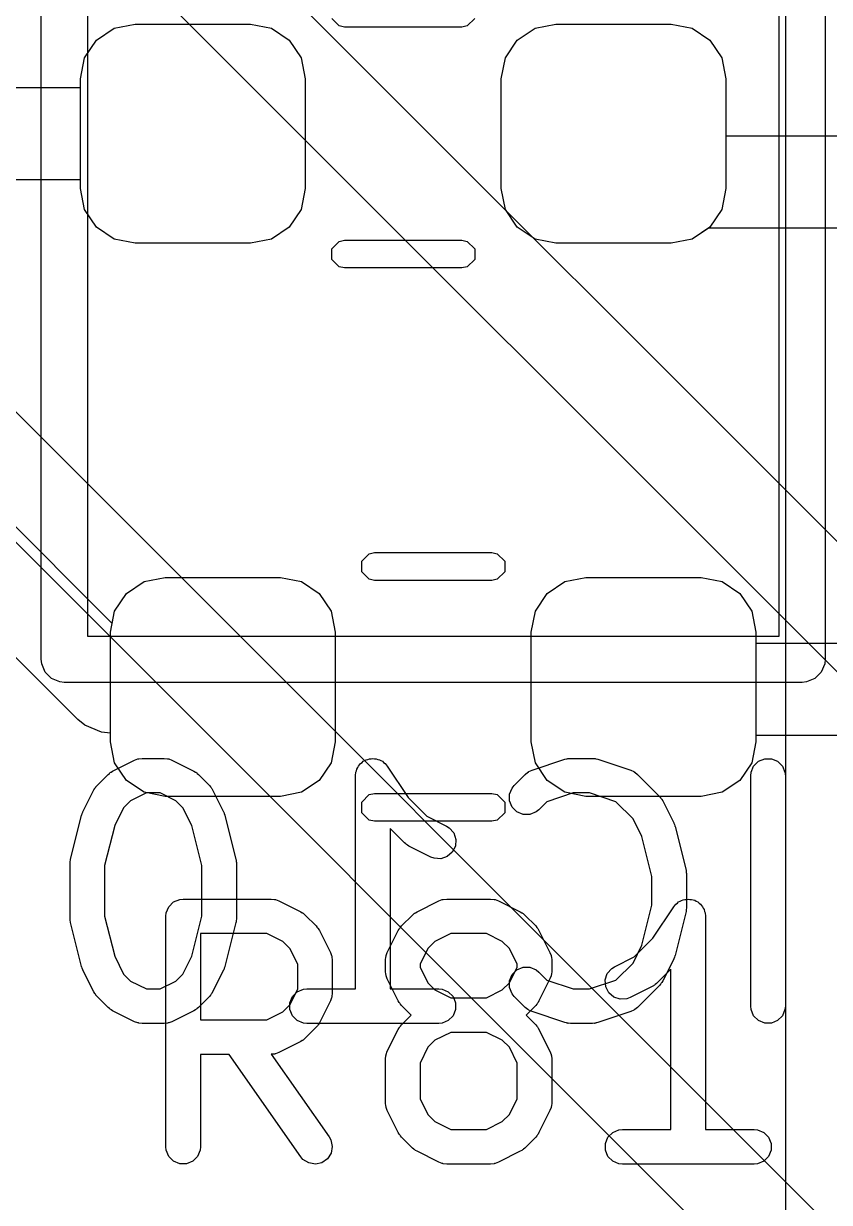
# Model space of a CAD drawing. Header units: inches. Extents: x 1.3 to 5.24, y -7.03 to -1.12.
# Drawn here: x 4.5273 to 4.6649, y -2.6813 to -2.48 of the extents above; entities that cross this region are included whole.
import ezdxf

# ---------------------------------------------------------------- set-up
doc = ezdxf.new("R2010")
doc.units = ezdxf.units.IN
doc.header["$MEASUREMENT"] = 0
for name, color, linetype, true_color in [('B.Silkscreen', 31, 'CONTINUOUS', 0xe8b2a7), ('F.Cu', 13, 'CONTINUOUS', 0xc83434), ('F.Mask', 201, 'CONTINUOUS', 0xd864ff), ('F.Paste', 253, 'CONTINUOUS', 0xb4a09a), ('F.Silkscreen', 41, 'CONTINUOUS', 0xf2eda1), ('In1.Cu', 91, 'CONTINUOUS', 0x7fc87f), ('In2.Cu', 33, 'CONTINUOUS', 0xce7d2c)]:
    doc.layers.add(name, color=color, linetype=linetype, true_color=true_color)

msp = doc.modelspace()

# ---------------------------------------------------------------- linework, layer by layer
at = {"layer": 'B.Silkscreen', "linetype": 'CONTINUOUS'}
for p, q in [((4.53031, -2.58858), (4.53031, -2.39567)), ((4.66417, -2.39567), (4.66417, -2.58858)), ((4.53819, -2.39961), (4.53819, -2.58465)), ((4.6563, -2.58465), (4.6563, -2.39961)), ((4.53819, -2.58465), (4.6563, -2.58465)), ((4.53039, -2.58935), (4.53031, -2.58858)), ((4.66417, -2.58858), (4.6641, -2.58935)), ((4.53098, -2.59077), (4.53039, -2.58935)), ((4.53206, -2.59186), (4.53098, -2.59077)), ((4.66351, -2.59077), (4.66242, -2.59186)), ((4.6641, -2.58935), (4.66351, -2.59077)), ((4.53348, -2.59244), (4.53206, -2.59186)), ((4.53425, -2.59252), (4.53348, -2.59244)), ((4.66024, -2.59252), (4.53425, -2.59252)), ((4.661, -2.59244), (4.66024, -2.59252)), ((4.66242, -2.59186), (4.661, -2.59244)), ((4.54249, -2.60769), (4.54624, -2.60582)), ((4.54624, -2.60582), (4.54678, -2.60561)), ((4.54678, -2.60561), (4.54689, -2.6056)), ((4.54689, -2.6056), (4.54699, -2.60556)), ((4.54699, -2.60556), (4.54756, -2.6055)), ((4.54756, -2.6055), (4.55131, -2.6055)), ((4.55131, -2.6055), (4.55189, -2.60556)), ((4.55189, -2.60556), (4.55199, -2.6056)), ((4.55199, -2.6056), (4.55209, -2.60561)), ((4.55209, -2.60561), (4.55263, -2.60582)), ((4.55263, -2.60582), (4.55638, -2.60769)), ((4.58437, -2.60708), (4.58448, -2.60682)), ((4.58448, -2.60682), (4.58468, -2.60661)), ((4.58468, -2.60661), (4.58485, -2.60637)), ((4.58485, -2.60637), (4.58509, -2.60621)), ((4.58509, -2.60621), (4.58529, -2.606)), ((4.58529, -2.606), (4.58556, -2.60589)), ((4.58556, -2.60589), (4.58581, -2.60573)), ((4.58581, -2.60573), (4.58609, -2.60567)), ((4.58609, -2.60567), (4.58636, -2.60556)), ((4.58636, -2.60556), (4.58665, -2.60556)), ((4.58665, -2.60556), (4.58694, -2.6055)), ((4.58694, -2.6055), (4.58722, -2.60556)), ((4.58722, -2.60556), (4.58751, -2.60556)), ((4.58751, -2.60556), (4.58778, -2.60567)), ((4.58778, -2.60567), (4.58807, -2.60573)), ((4.58807, -2.60573), (4.58831, -2.60589)), ((4.58831, -2.60589), (4.58857, -2.606)), ((4.58857, -2.606), (4.58878, -2.60621)), ((4.58878, -2.60621), (4.58902, -2.60637)), ((4.58902, -2.60637), (4.58939, -2.60681)), ((4.58939, -2.60681), (4.58939, -2.60682)), ((4.58939, -2.60682), (4.58939, -2.60682)), ((4.58939, -2.60682), (4.58939, -2.60682)), ((4.58939, -2.60682), (4.59298, -2.6122)), ((4.61412, -2.60753), (4.61974, -2.60566)), ((4.61974, -2.60566), (4.62003, -2.60559)), ((4.62003, -2.60559), (4.6201, -2.60556)), ((4.6201, -2.60556), (4.62021, -2.60555)), ((4.62021, -2.60555), (4.62031, -2.60553)), ((4.62031, -2.60553), (4.62039, -2.60553)), ((4.62039, -2.60553), (4.62068, -2.6055)), ((4.62068, -2.6055), (4.62443, -2.6055)), ((4.62443, -2.6055), (4.62472, -2.60553)), ((4.62472, -2.60553), (4.6248, -2.60553)), ((4.6248, -2.60553), (4.6249, -2.60555)), ((4.6249, -2.60555), (4.625, -2.60556)), ((4.625, -2.60556), (4.62508, -2.60559)), ((4.62508, -2.60559), (4.62536, -2.60566)), ((4.62536, -2.60566), (4.63099, -2.60753)), ((4.65153, -2.60788), (4.65197, -2.60682)), ((4.65197, -2.60682), (4.65278, -2.606)), ((4.65278, -2.606), (4.65385, -2.60556)), ((4.65385, -2.60556), (4.655, -2.60556)), ((4.655, -2.60556), (4.65606, -2.606)), ((4.65606, -2.606), (4.65688, -2.60682)), ((4.65688, -2.60682), (4.65732, -2.60788)), ((4.53985, -2.61012), (4.54173, -2.60824)), ((4.54173, -2.60824), (4.54195, -2.60806)), ((4.54195, -2.60806), (4.542, -2.608)), ((4.542, -2.608), (4.54209, -2.60794)), ((4.54209, -2.60794), (4.54217, -2.60788)), ((4.54217, -2.60788), (4.54224, -2.60785)), ((4.54224, -2.60785), (4.54249, -2.60769)), ((4.55638, -2.60769), (4.55663, -2.60785)), ((4.55663, -2.60785), (4.5567, -2.60788)), ((4.5567, -2.60788), (4.55678, -2.60794)), ((4.55678, -2.60794), (4.55687, -2.608)), ((4.55687, -2.608), (4.55692, -2.60806)), ((4.55692, -2.60806), (4.55715, -2.60824)), ((4.55715, -2.60824), (4.55902, -2.61012)), ((4.58398, -2.60845), (4.58404, -2.60788)), ((4.58398, -2.60846), (4.58398, -2.60845)), ((4.58398, -2.60845), (4.58398, -2.60845)), ((4.58398, -2.64487), (4.58398, -2.60846)), ((4.58398, -2.60846), (4.58398, -2.60846)), ((4.58404, -2.60788), (4.58415, -2.60761)), ((4.58415, -2.60761), (4.58421, -2.60732)), ((4.58421, -2.60732), (4.58437, -2.60708)), ((4.61109, -2.61012), (4.61297, -2.60824)), ((4.61297, -2.60824), (4.61341, -2.60788)), ((4.61341, -2.60788), (4.61351, -2.60784)), ((4.61351, -2.60784), (4.61359, -2.60777)), ((4.61359, -2.60777), (4.61412, -2.60753)), ((4.63099, -2.60753), (4.63151, -2.60777)), ((4.63151, -2.60777), (4.63159, -2.60784)), ((4.63159, -2.60784), (4.63169, -2.60788)), ((4.63169, -2.60788), (4.63214, -2.60824)), ((4.63214, -2.60824), (4.63589, -2.61199)), ((4.65147, -2.60846), (4.65153, -2.60788)), ((4.65147, -2.64783), (4.65147, -2.60846)), ((4.65732, -2.60788), (4.65738, -2.60846)), ((4.65738, -2.60846), (4.65738, -2.64783)), ((4.53742, -2.61464), (4.5393, -2.61089)), ((4.5393, -2.61089), (4.53945, -2.61064)), ((4.53945, -2.61064), (4.53948, -2.61057)), ((4.53948, -2.61057), (4.53955, -2.61049)), ((4.53955, -2.61049), (4.53961, -2.6104)), ((4.53961, -2.6104), (4.53966, -2.61035)), ((4.53966, -2.61035), (4.53985, -2.61012)), ((4.55902, -2.61012), (4.55921, -2.61035)), ((4.55921, -2.61035), (4.55927, -2.6104)), ((4.55927, -2.6104), (4.55933, -2.61049)), ((4.55933, -2.61049), (4.55939, -2.61057)), ((4.55939, -2.61057), (4.55942, -2.61064)), ((4.55942, -2.61064), (4.55958, -2.61089)), ((4.55958, -2.61089), (4.56145, -2.61464)), ((4.61028, -2.61163), (4.61072, -2.61057)), ((4.61072, -2.61057), (4.61109, -2.61012)), ((4.54556, -2.61276), (4.54437, -2.61396)), ((4.54826, -2.61141), (4.54556, -2.61276)), ((4.55062, -2.61141), (4.54826, -2.61141)), ((4.55331, -2.61276), (4.55062, -2.61141)), ((4.55451, -2.61396), (4.55331, -2.61276)), ((4.59298, -2.6122), (4.59618, -2.6154)), ((4.61028, -2.61278), (4.61028, -2.61163)), ((4.61072, -2.61385), (4.61028, -2.61278)), ((4.61665, -2.61291), (4.61527, -2.61429)), ((4.62116, -2.61141), (4.61665, -2.61291)), ((4.62395, -2.61141), (4.62116, -2.61141)), ((4.62846, -2.61291), (4.62395, -2.61141)), ((4.63138, -2.61583), (4.62846, -2.61291)), ((4.63589, -2.61199), (4.63608, -2.61222)), ((4.63608, -2.61222), (4.63613, -2.61227)), ((4.63613, -2.61227), (4.63619, -2.61236)), ((4.63619, -2.61236), (4.63626, -2.61244)), ((4.63626, -2.61244), (4.63629, -2.61251)), ((4.63629, -2.61251), (4.63644, -2.61276)), ((4.63644, -2.61276), (4.63832, -2.61651)), ((4.53722, -2.61518), (4.53731, -2.61494)), ((4.53731, -2.61494), (4.53739, -2.6147)), ((4.53739, -2.6147), (4.53741, -2.61468)), ((4.53741, -2.61468), (4.53742, -2.61464)), ((4.54437, -2.61396), (4.54285, -2.61699)), ((4.55603, -2.61699), (4.55451, -2.61396)), ((4.56145, -2.61464), (4.56147, -2.61468)), ((4.56147, -2.61468), (4.56148, -2.6147)), ((4.56148, -2.6147), (4.56157, -2.61494)), ((4.56157, -2.61494), (4.56166, -2.61518)), ((4.61154, -2.61466), (4.61072, -2.61385)), ((4.6126, -2.6151), (4.61154, -2.61466)), ((4.61376, -2.6151), (4.6126, -2.6151)), ((4.61482, -2.61466), (4.61376, -2.6151)), ((4.61527, -2.61429), (4.61482, -2.61466)), ((4.53532, -2.62274), (4.5372, -2.61524)), ((4.5372, -2.61524), (4.53721, -2.6152)), ((4.53721, -2.6152), (4.53722, -2.61518)), ((4.54285, -2.61699), (4.54114, -2.62382)), ((4.55773, -2.62382), (4.55603, -2.61699)), ((4.56166, -2.61518), (4.56166, -2.6152)), ((4.56166, -2.6152), (4.56168, -2.61524)), ((4.56168, -2.61524), (4.56355, -2.62274)), ((4.59618, -2.6154), (4.5995, -2.61706)), ((4.5995, -2.61706), (4.59999, -2.61737)), ((4.63289, -2.61886), (4.63138, -2.61583)), ((4.63832, -2.61651), (4.63833, -2.61655)), ((4.63833, -2.61655), (4.63835, -2.61657)), ((4.63835, -2.61657), (4.63843, -2.61681)), ((4.63843, -2.61681), (4.63852, -2.61705)), ((4.63852, -2.61705), (4.63853, -2.61707)), ((4.63853, -2.61707), (4.63854, -2.61712)), ((4.63854, -2.61712), (4.64042, -2.62461)), ((4.59234, -2.61992), (4.58989, -2.61746)), ((4.58989, -2.61746), (4.58989, -2.64487)), ((4.59999, -2.61737), (4.60075, -2.61824)), ((4.60075, -2.61824), (4.60111, -2.61934)), ((4.6346, -2.62569), (4.63289, -2.61886)), ((4.59257, -2.62011), (4.59234, -2.61992)), ((4.59262, -2.62016), (4.59257, -2.62011)), ((4.59271, -2.62022), (4.59262, -2.62016)), ((4.59279, -2.62029), (4.59271, -2.62022)), ((4.59286, -2.62032), (4.59279, -2.62029)), ((4.59311, -2.62047), (4.59286, -2.62032)), ((4.59686, -2.62235), (4.59311, -2.62047)), ((4.60103, -2.62049), (4.60051, -2.62152)), ((4.60111, -2.61934), (4.60103, -2.62049)), ((4.53524, -2.62331), (4.53527, -2.6231)), ((4.53527, -2.6231), (4.53529, -2.62288)), ((4.53529, -2.62288), (4.53531, -2.62284)), ((4.53531, -2.62284), (4.53532, -2.62274)), ((4.56355, -2.62274), (4.56357, -2.62284)), ((4.56357, -2.62284), (4.56358, -2.62288)), ((4.56358, -2.62288), (4.5636, -2.6231)), ((4.5636, -2.6231), (4.56364, -2.62331)), ((4.5974, -2.62255), (4.59686, -2.62235)), ((4.59855, -2.62264), (4.5974, -2.62255)), ((4.59964, -2.62227), (4.59855, -2.62264)), ((4.60051, -2.62152), (4.59964, -2.62227)), ((4.53525, -2.62336), (4.53524, -2.62331)), ((4.53524, -2.62346), (4.53525, -2.62336)), ((4.53524, -2.63283), (4.53524, -2.62346)), ((4.54114, -2.62382), (4.54114, -2.63247)), ((4.55773, -2.63247), (4.55773, -2.62382)), ((4.56364, -2.62331), (4.56363, -2.62336)), ((4.56363, -2.62336), (4.56364, -2.62346)), ((4.56364, -2.62346), (4.56364, -2.63283)), ((4.64042, -2.62461), (4.64043, -2.62471)), ((4.64043, -2.62471), (4.64045, -2.62475)), ((4.64045, -2.62475), (4.64047, -2.62497)), ((4.64047, -2.62497), (4.6405, -2.62519)), ((4.6346, -2.63059), (4.6346, -2.62569)), ((4.6405, -2.62519), (4.64049, -2.62523)), ((4.64049, -2.62523), (4.6405, -2.62533)), ((4.6405, -2.62533), (4.6405, -2.63095)), ((4.63289, -2.63742), (4.6346, -2.63059)), ((4.6405, -2.6311), (4.64047, -2.63131)), ((4.6405, -2.63095), (4.64049, -2.63106)), ((4.64049, -2.63106), (4.6405, -2.6311)), ((4.53525, -2.63293), (4.53524, -2.63283)), ((4.53524, -2.63297), (4.53525, -2.63293)), ((4.53527, -2.63319), (4.53524, -2.63297)), ((4.53529, -2.63341), (4.53527, -2.63319)), ((4.54114, -2.63247), (4.54285, -2.6393)), ((4.55603, -2.6393), (4.55773, -2.63247)), ((4.5636, -2.63319), (4.56358, -2.63341)), ((4.56364, -2.63297), (4.5636, -2.63319)), ((4.56364, -2.63283), (4.56363, -2.63293)), ((4.56363, -2.63293), (4.56364, -2.63297)), ((4.64042, -2.63167), (4.63854, -2.63917)), ((4.64043, -2.63157), (4.64042, -2.63167)), ((4.64045, -2.63153), (4.64043, -2.63157)), ((4.64047, -2.63131), (4.64045, -2.63153)), ((4.53531, -2.63345), (4.53529, -2.63341)), ((4.53532, -2.63355), (4.53531, -2.63345)), ((4.5372, -2.64104), (4.53532, -2.63355)), ((4.56355, -2.63355), (4.56168, -2.64104)), ((4.56357, -2.63345), (4.56355, -2.63355)), ((4.56358, -2.63341), (4.56357, -2.63345)), ((4.63138, -2.64045), (4.63289, -2.63742)), ((4.63852, -2.63923), (4.63843, -2.63947)), ((4.63853, -2.63921), (4.63852, -2.63923)), ((4.63854, -2.63917), (4.63853, -2.63921)), ((4.53721, -2.64109), (4.5372, -2.64104)), ((4.53722, -2.64111), (4.53721, -2.64109)), ((4.53731, -2.64135), (4.53722, -2.64111)), ((4.54285, -2.6393), (4.54437, -2.64233)), ((4.55451, -2.64233), (4.55603, -2.6393)), ((4.56166, -2.64111), (4.56157, -2.64135)), ((4.56168, -2.64104), (4.56166, -2.64109)), ((4.56166, -2.64109), (4.56166, -2.64111)), ((4.61154, -2.64162), (4.6126, -2.64118)), ((4.6126, -2.64118), (4.61376, -2.64118)), ((4.61376, -2.64118), (4.61482, -2.64162)), ((4.62846, -2.64337), (4.63138, -2.64045)), ((4.63832, -2.63977), (4.63644, -2.64352)), ((4.63833, -2.63973), (4.63832, -2.63977)), ((4.63835, -2.63971), (4.63833, -2.63973)), ((4.63843, -2.63947), (4.63835, -2.63971)), ((4.53739, -2.64159), (4.53731, -2.64135)), ((4.53741, -2.64161), (4.53739, -2.64159)), ((4.53742, -2.64165), (4.53741, -2.64161)), ((4.5393, -2.6454), (4.53742, -2.64165)), ((4.54437, -2.64233), (4.54556, -2.64353)), ((4.55331, -2.64353), (4.55451, -2.64233)), ((4.56145, -2.64165), (4.55958, -2.6454)), ((4.56147, -2.64161), (4.56145, -2.64165)), ((4.56148, -2.64159), (4.56147, -2.64161)), ((4.56157, -2.64135), (4.56148, -2.64159)), ((4.61028, -2.6435), (4.61072, -2.64244)), ((4.61072, -2.64244), (4.61154, -2.64162)), ((4.61482, -2.64162), (4.61527, -2.64199)), ((4.61527, -2.64199), (4.61665, -2.64337)), ((4.54556, -2.64353), (4.54826, -2.64487)), ((4.54826, -2.64487), (4.55062, -2.64487)), ((4.55062, -2.64487), (4.55331, -2.64353)), ((4.57404, -2.64537), (4.57511, -2.64493)), ((4.57511, -2.64493), (4.57568, -2.64487)), ((4.57568, -2.64487), (4.58398, -2.64487)), ((4.58989, -2.64487), (4.59818, -2.64487)), ((4.59818, -2.64487), (4.59876, -2.64493)), ((4.59876, -2.64493), (4.59982, -2.64537)), ((4.61028, -2.64465), (4.61028, -2.6435)), ((4.61072, -2.64572), (4.61028, -2.64465)), ((4.61665, -2.64337), (4.62116, -2.64487)), ((4.62116, -2.64487), (4.62395, -2.64487)), ((4.62395, -2.64487), (4.62846, -2.64337)), ((4.63589, -2.64429), (4.63214, -2.64804)), ((4.63608, -2.64406), (4.63589, -2.64429)), ((4.63613, -2.64401), (4.63608, -2.64406)), ((4.63619, -2.64392), (4.63613, -2.64401)), ((4.63626, -2.64384), (4.63619, -2.64392)), ((4.63629, -2.64377), (4.63626, -2.64384)), ((4.63644, -2.64352), (4.63629, -2.64377)), ((4.53945, -2.64565), (4.5393, -2.6454)), ((4.53948, -2.64572), (4.53945, -2.64565)), ((4.53955, -2.6458), (4.53948, -2.64572)), ((4.53961, -2.64589), (4.53955, -2.6458)), ((4.53966, -2.64594), (4.53961, -2.64589)), ((4.53985, -2.64617), (4.53966, -2.64594)), ((4.54173, -2.64804), (4.53985, -2.64617)), ((4.55902, -2.64617), (4.55715, -2.64804)), ((4.55921, -2.64594), (4.55902, -2.64617)), ((4.55927, -2.64589), (4.55921, -2.64594)), ((4.55933, -2.6458), (4.55927, -2.64589)), ((4.55939, -2.64572), (4.55933, -2.6458)), ((4.55942, -2.64565), (4.55939, -2.64572)), ((4.55958, -2.6454), (4.55942, -2.64565)), ((4.57279, -2.64725), (4.57323, -2.64619)), ((4.57279, -2.6484), (4.57279, -2.64725)), ((4.57323, -2.64619), (4.57404, -2.64537)), ((4.59982, -2.64537), (4.60064, -2.64619)), ((4.60064, -2.64619), (4.60108, -2.64725)), ((4.60108, -2.64725), (4.60108, -2.6484)), ((4.61109, -2.64617), (4.61072, -2.64572)), ((4.61297, -2.64804), (4.61109, -2.64617)), ((4.54195, -2.64823), (4.54173, -2.64804)), ((4.542, -2.64829), (4.54195, -2.64823)), ((4.54209, -2.64834), (4.542, -2.64829)), ((4.54217, -2.64841), (4.54209, -2.64834)), ((4.54224, -2.64844), (4.54217, -2.64841)), ((4.54249, -2.64859), (4.54224, -2.64844)), ((4.54624, -2.65047), (4.54249, -2.64859)), ((4.55638, -2.64859), (4.55263, -2.65047)), ((4.55663, -2.64844), (4.55638, -2.64859)), ((4.5567, -2.64841), (4.55663, -2.64844)), ((4.55678, -2.64834), (4.5567, -2.64841)), ((4.55687, -2.64829), (4.55678, -2.64834)), ((4.55692, -2.64823), (4.55687, -2.64829)), ((4.55715, -2.64804), (4.55692, -2.64823)), ((4.57323, -2.64947), (4.57279, -2.6484)), ((4.60108, -2.6484), (4.60064, -2.64947)), ((4.61341, -2.64841), (4.61297, -2.64804)), ((4.61351, -2.64845), (4.61341, -2.64841)), ((4.61359, -2.64852), (4.61351, -2.64845)), ((4.61412, -2.64875), (4.61359, -2.64852)), ((4.61974, -2.65063), (4.61412, -2.64875)), ((4.63099, -2.64875), (4.62536, -2.65063)), ((4.63151, -2.64852), (4.63099, -2.64875)), ((4.63159, -2.64845), (4.63151, -2.64852)), ((4.63169, -2.64841), (4.63159, -2.64845)), ((4.63214, -2.64804), (4.63169, -2.64841)), ((4.65153, -2.6484), (4.65147, -2.64783)), ((4.65197, -2.64947), (4.65153, -2.6484)), ((4.65732, -2.6484), (4.65688, -2.64947)), ((4.65738, -2.64783), (4.65732, -2.6484)), ((4.54678, -2.65068), (4.54624, -2.65047)), ((4.54689, -2.65068), (4.54678, -2.65068)), ((4.54699, -2.65072), (4.54689, -2.65068)), ((4.54756, -2.65078), (4.54699, -2.65072)), ((4.55131, -2.65078), (4.54756, -2.65078)), ((4.55189, -2.65072), (4.55131, -2.65078)), ((4.55199, -2.65068), (4.55189, -2.65072)), ((4.55209, -2.65068), (4.55199, -2.65068)), ((4.55263, -2.65047), (4.55209, -2.65068)), ((4.57404, -2.65028), (4.57323, -2.64947)), ((4.57511, -2.65072), (4.57404, -2.65028)), ((4.57568, -2.65078), (4.57511, -2.65072)), ((4.59818, -2.65078), (4.57568, -2.65078)), ((4.59876, -2.65072), (4.59818, -2.65078)), ((4.59982, -2.65028), (4.59876, -2.65072)), ((4.60064, -2.64947), (4.59982, -2.65028)), ((4.62003, -2.65069), (4.61974, -2.65063)), ((4.6201, -2.65072), (4.62003, -2.65069)), ((4.62021, -2.65073), (4.6201, -2.65072)), ((4.62031, -2.65076), (4.62021, -2.65073)), ((4.62039, -2.65075), (4.62031, -2.65076)), ((4.62068, -2.65078), (4.62039, -2.65075)), ((4.62443, -2.65078), (4.62068, -2.65078)), ((4.62472, -2.65075), (4.62443, -2.65078)), ((4.6248, -2.65076), (4.62472, -2.65075)), ((4.6249, -2.65073), (4.6248, -2.65076)), ((4.625, -2.65072), (4.6249, -2.65073)), ((4.62508, -2.65069), (4.625, -2.65072)), ((4.62536, -2.65063), (4.62508, -2.65069)), ((4.65278, -2.65028), (4.65197, -2.64947)), ((4.65385, -2.65072), (4.65278, -2.65028)), ((4.655, -2.65072), (4.65385, -2.65072)), ((4.65606, -2.65028), (4.655, -2.65072)), ((4.65688, -2.64947), (4.65606, -2.65028))]:
    msp.add_line(p, q, dxfattribs=at)
at = {"layer": 'F.Cu', "linetype": 'CONTINUOUS'}
for p, q in [((4.54278, -2.48083), (4.54636, -2.48012)), ((4.54636, -2.48012), (4.56604, -2.48012)), ((4.56604, -2.48012), (4.56962, -2.48083)), ((4.61463, -2.48083), (4.61821, -2.48012)), ((4.61821, -2.48012), (4.63789, -2.48012)), ((4.63789, -2.48012), (4.64147, -2.48083)), ((4.53975, -2.48286), (4.54278, -2.48083)), ((4.56962, -2.48083), (4.57266, -2.48286)), ((4.6116, -2.48286), (4.61463, -2.48083)), ((4.64147, -2.48083), (4.64451, -2.48286)), ((4.53772, -2.48589), (4.53975, -2.48286)), ((4.57266, -2.48286), (4.57468, -2.48589)), ((4.60957, -2.48589), (4.6116, -2.48286)), ((4.64451, -2.48286), (4.64653, -2.48589)), ((4.53701, -2.48947), (4.53772, -2.48589)), ((4.57468, -2.48589), (4.57539, -2.48947)), ((4.60886, -2.48947), (4.60957, -2.48589)), ((4.64653, -2.48589), (4.64724, -2.48947)), ((4.53701, -2.49094), (4.53701, -2.48947)), ((4.57539, -2.48947), (4.57539, -2.50817)), ((4.60886, -2.50817), (4.60886, -2.48947)), ((4.64724, -2.48947), (4.64724, -2.49921)), ((4.49027, -2.49094), (4.53701, -2.49094)), ((4.64724, -2.49921), (4.67933, -2.49921)), ((4.46053, -2.50057), (4.54242, -2.58247)), ((4.53701, -2.50669), (4.48701, -2.50669)), ((4.53701, -2.50817), (4.53701, -2.50669)), ((4.53772, -2.51175), (4.53701, -2.50817)), ((4.57539, -2.50817), (4.57468, -2.51175)), ((4.60957, -2.51175), (4.60886, -2.50817)), ((4.53656, -2.59887), (4.44939, -2.51171)), ((4.53975, -2.51478), (4.53772, -2.51175)), ((4.57468, -2.51175), (4.57266, -2.51478)), ((4.6116, -2.51478), (4.60957, -2.51175)), ((4.54278, -2.51681), (4.53975, -2.51478)), ((4.57266, -2.51478), (4.56962, -2.51681)), ((4.61463, -2.51681), (4.6116, -2.51478)), ((4.64424, -2.51496), (4.64147, -2.51681)), ((4.67933, -2.51496), (4.64424, -2.51496)), ((4.54636, -2.51752), (4.54278, -2.51681)), ((4.56604, -2.51752), (4.54636, -2.51752)), ((4.56962, -2.51681), (4.56604, -2.51752)), ((4.61821, -2.51752), (4.61463, -2.51681)), ((4.63789, -2.51752), (4.61821, -2.51752)), ((4.64147, -2.51681), (4.63789, -2.51752)), ((4.5479, -2.57532), (4.55148, -2.57461)), ((4.55148, -2.57461), (4.57116, -2.57461)), ((4.57116, -2.57461), (4.57474, -2.57532)), ((4.61975, -2.57532), (4.62333, -2.57461)), ((4.62333, -2.57461), (4.64301, -2.57461)), ((4.64301, -2.57461), (4.64659, -2.57532)), ((4.54486, -2.57734), (4.5479, -2.57532)), ((4.57474, -2.57532), (4.57777, -2.57734)), ((4.61672, -2.57734), (4.61975, -2.57532)), ((4.64659, -2.57532), (4.64962, -2.57734)), ((4.54284, -2.58038), (4.54486, -2.57734)), ((4.57777, -2.57734), (4.5798, -2.58038)), ((4.61469, -2.58038), (4.61672, -2.57734)), ((4.64962, -2.57734), (4.65165, -2.58038)), ((4.54242, -2.58247), (4.54284, -2.58038)), ((4.5798, -2.58038), (4.58051, -2.58396)), ((4.61398, -2.58396), (4.61469, -2.58038)), ((4.65165, -2.58038), (4.65236, -2.58396)), ((4.58051, -2.58396), (4.58051, -2.60266)), ((4.61398, -2.60266), (4.61398, -2.58396)), ((4.65236, -2.58396), (4.65236, -2.58583)), ((4.65236, -2.58583), (4.67933, -2.58583)), ((4.53775, -2.59985), (4.53656, -2.59887)), ((4.54059, -2.60103), (4.53775, -2.59985)), ((4.54213, -2.60118), (4.54059, -2.60103)), ((4.54213, -2.60266), (4.54213, -2.60118)), ((4.54284, -2.60624), (4.54213, -2.60266)), ((4.58051, -2.60266), (4.5798, -2.60624)), ((4.61469, -2.60624), (4.61398, -2.60266)), ((4.65236, -2.60266), (4.65165, -2.60624)), ((4.67933, -2.60157), (4.65236, -2.60157)), ((4.65236, -2.60157), (4.65236, -2.60266)), ((4.54486, -2.60927), (4.54284, -2.60624)), ((4.5798, -2.60624), (4.57777, -2.60927)), ((4.61672, -2.60927), (4.61469, -2.60624)), ((4.65165, -2.60624), (4.64962, -2.60927)), ((4.5479, -2.6113), (4.54486, -2.60927)), ((4.57777, -2.60927), (4.57474, -2.6113)), ((4.61975, -2.6113), (4.61672, -2.60927)), ((4.64962, -2.60927), (4.64659, -2.6113)), ((4.55148, -2.61201), (4.5479, -2.6113)), ((4.57116, -2.61201), (4.55148, -2.61201)), ((4.57474, -2.6113), (4.57116, -2.61201)), ((4.62333, -2.61201), (4.61975, -2.6113)), ((4.64301, -2.61201), (4.62333, -2.61201)), ((4.64659, -2.6113), (4.64301, -2.61201))]:
    msp.add_line(p, q, dxfattribs=at)
at = {"layer": 'F.Mask', "linetype": 'CONTINUOUS'}
for p, q in [((4.54278, -2.48083), (4.54636, -2.48012)), ((4.54636, -2.48012), (4.56604, -2.48012)), ((4.56604, -2.48012), (4.56962, -2.48083)), ((4.61463, -2.48083), (4.61821, -2.48012)), ((4.61821, -2.48012), (4.63789, -2.48012)), ((4.63789, -2.48012), (4.64147, -2.48083)), ((4.53975, -2.48286), (4.54278, -2.48083)), ((4.56962, -2.48083), (4.57266, -2.48286)), ((4.6116, -2.48286), (4.61463, -2.48083)), ((4.64147, -2.48083), (4.64451, -2.48286)), ((4.53772, -2.48589), (4.53975, -2.48286)), ((4.57266, -2.48286), (4.57468, -2.48589)), ((4.60957, -2.48589), (4.6116, -2.48286)), ((4.64451, -2.48286), (4.64653, -2.48589)), ((4.53701, -2.48947), (4.53772, -2.48589)), ((4.57468, -2.48589), (4.57539, -2.48947)), ((4.60886, -2.48947), (4.60957, -2.48589)), ((4.64653, -2.48589), (4.64724, -2.48947)), ((4.53701, -2.50817), (4.53701, -2.48947)), ((4.57539, -2.48947), (4.57539, -2.50817)), ((4.60886, -2.50817), (4.60886, -2.48947)), ((4.64724, -2.48947), (4.64724, -2.50817)), ((4.53772, -2.51175), (4.53701, -2.50817)), ((4.57539, -2.50817), (4.57468, -2.51175)), ((4.60957, -2.51175), (4.60886, -2.50817)), ((4.64724, -2.50817), (4.64653, -2.51175)), ((4.53975, -2.51478), (4.53772, -2.51175)), ((4.57468, -2.51175), (4.57266, -2.51478)), ((4.6116, -2.51478), (4.60957, -2.51175)), ((4.64653, -2.51175), (4.64451, -2.51478)), ((4.54278, -2.51681), (4.53975, -2.51478)), ((4.57266, -2.51478), (4.56962, -2.51681)), ((4.61463, -2.51681), (4.6116, -2.51478)), ((4.64451, -2.51478), (4.64147, -2.51681)), ((4.54636, -2.51752), (4.54278, -2.51681)), ((4.56604, -2.51752), (4.54636, -2.51752)), ((4.56962, -2.51681), (4.56604, -2.51752)), ((4.61821, -2.51752), (4.61463, -2.51681)), ((4.63789, -2.51752), (4.61821, -2.51752)), ((4.64147, -2.51681), (4.63789, -2.51752)), ((4.5479, -2.57532), (4.55148, -2.57461)), ((4.55148, -2.57461), (4.57116, -2.57461)), ((4.57116, -2.57461), (4.57474, -2.57532)), ((4.61975, -2.57532), (4.62333, -2.57461)), ((4.62333, -2.57461), (4.64301, -2.57461)), ((4.64301, -2.57461), (4.64659, -2.57532)), ((4.54486, -2.57734), (4.5479, -2.57532)), ((4.57474, -2.57532), (4.57777, -2.57734)), ((4.61672, -2.57734), (4.61975, -2.57532)), ((4.64659, -2.57532), (4.64962, -2.57734)), ((4.54284, -2.58038), (4.54486, -2.57734)), ((4.57777, -2.57734), (4.5798, -2.58038)), ((4.61469, -2.58038), (4.61672, -2.57734)), ((4.64962, -2.57734), (4.65165, -2.58038)), ((4.54213, -2.58396), (4.54284, -2.58038)), ((4.5798, -2.58038), (4.58051, -2.58396)), ((4.61398, -2.58396), (4.61469, -2.58038)), ((4.65165, -2.58038), (4.65236, -2.58396)), ((4.54213, -2.60266), (4.54213, -2.58396)), ((4.58051, -2.58396), (4.58051, -2.60266)), ((4.61398, -2.60266), (4.61398, -2.58396)), ((4.65236, -2.58396), (4.65236, -2.60266)), ((4.54284, -2.60624), (4.54213, -2.60266)), ((4.58051, -2.60266), (4.5798, -2.60624)), ((4.61469, -2.60624), (4.61398, -2.60266)), ((4.65236, -2.60266), (4.65165, -2.60624)), ((4.54486, -2.60927), (4.54284, -2.60624)), ((4.5798, -2.60624), (4.57777, -2.60927)), ((4.61672, -2.60927), (4.61469, -2.60624)), ((4.65165, -2.60624), (4.64962, -2.60927)), ((4.5479, -2.6113), (4.54486, -2.60927)), ((4.57777, -2.60927), (4.57474, -2.6113)), ((4.61975, -2.6113), (4.61672, -2.60927)), ((4.64962, -2.60927), (4.64659, -2.6113)), ((4.55148, -2.61201), (4.5479, -2.6113)), ((4.57116, -2.61201), (4.55148, -2.61201)), ((4.57474, -2.6113), (4.57116, -2.61201)), ((4.62333, -2.61201), (4.61975, -2.6113)), ((4.64301, -2.61201), (4.62333, -2.61201)), ((4.64659, -2.6113), (4.64301, -2.61201))]:
    msp.add_line(p, q, dxfattribs=at)
at = {"layer": 'F.Paste', "linetype": 'CONTINUOUS'}
for p, q in [((4.54278, -2.48083), (4.54636, -2.48012)), ((4.54636, -2.48012), (4.56604, -2.48012)), ((4.56604, -2.48012), (4.56962, -2.48083)), ((4.61463, -2.48083), (4.61821, -2.48012)), ((4.61821, -2.48012), (4.63789, -2.48012)), ((4.63789, -2.48012), (4.64147, -2.48083)), ((4.53975, -2.48286), (4.54278, -2.48083)), ((4.56962, -2.48083), (4.57266, -2.48286)), ((4.6116, -2.48286), (4.61463, -2.48083)), ((4.64147, -2.48083), (4.64451, -2.48286)), ((4.53772, -2.48589), (4.53975, -2.48286)), ((4.57266, -2.48286), (4.57468, -2.48589)), ((4.60957, -2.48589), (4.6116, -2.48286)), ((4.64451, -2.48286), (4.64653, -2.48589)), ((4.53701, -2.48947), (4.53772, -2.48589)), ((4.57468, -2.48589), (4.57539, -2.48947)), ((4.60886, -2.48947), (4.60957, -2.48589)), ((4.64653, -2.48589), (4.64724, -2.48947)), ((4.53701, -2.50817), (4.53701, -2.48947)), ((4.57539, -2.48947), (4.57539, -2.50817)), ((4.60886, -2.50817), (4.60886, -2.48947)), ((4.64724, -2.48947), (4.64724, -2.50817)), ((4.53772, -2.51175), (4.53701, -2.50817)), ((4.57539, -2.50817), (4.57468, -2.51175)), ((4.60957, -2.51175), (4.60886, -2.50817)), ((4.64724, -2.50817), (4.64653, -2.51175)), ((4.53975, -2.51478), (4.53772, -2.51175)), ((4.57468, -2.51175), (4.57266, -2.51478)), ((4.6116, -2.51478), (4.60957, -2.51175)), ((4.64653, -2.51175), (4.64451, -2.51478)), ((4.54278, -2.51681), (4.53975, -2.51478)), ((4.57266, -2.51478), (4.56962, -2.51681)), ((4.61463, -2.51681), (4.6116, -2.51478)), ((4.64451, -2.51478), (4.64147, -2.51681)), ((4.54636, -2.51752), (4.54278, -2.51681)), ((4.56604, -2.51752), (4.54636, -2.51752)), ((4.56962, -2.51681), (4.56604, -2.51752)), ((4.61821, -2.51752), (4.61463, -2.51681)), ((4.63789, -2.51752), (4.61821, -2.51752)), ((4.64147, -2.51681), (4.63789, -2.51752)), ((4.5479, -2.57532), (4.55148, -2.57461)), ((4.55148, -2.57461), (4.57116, -2.57461)), ((4.57116, -2.57461), (4.57474, -2.57532)), ((4.61975, -2.57532), (4.62333, -2.57461)), ((4.62333, -2.57461), (4.64301, -2.57461)), ((4.64301, -2.57461), (4.64659, -2.57532)), ((4.54486, -2.57734), (4.5479, -2.57532)), ((4.57474, -2.57532), (4.57777, -2.57734)), ((4.61672, -2.57734), (4.61975, -2.57532)), ((4.64659, -2.57532), (4.64962, -2.57734)), ((4.54284, -2.58038), (4.54486, -2.57734)), ((4.57777, -2.57734), (4.5798, -2.58038)), ((4.61469, -2.58038), (4.61672, -2.57734)), ((4.64962, -2.57734), (4.65165, -2.58038)), ((4.54213, -2.58396), (4.54284, -2.58038)), ((4.5798, -2.58038), (4.58051, -2.58396)), ((4.61398, -2.58396), (4.61469, -2.58038)), ((4.65165, -2.58038), (4.65236, -2.58396)), ((4.54213, -2.60266), (4.54213, -2.58396)), ((4.58051, -2.58396), (4.58051, -2.60266)), ((4.61398, -2.60266), (4.61398, -2.58396)), ((4.65236, -2.58396), (4.65236, -2.60266)), ((4.54284, -2.60624), (4.54213, -2.60266)), ((4.58051, -2.60266), (4.5798, -2.60624)), ((4.61469, -2.60624), (4.61398, -2.60266)), ((4.65236, -2.60266), (4.65165, -2.60624)), ((4.54486, -2.60927), (4.54284, -2.60624)), ((4.5798, -2.60624), (4.57777, -2.60927)), ((4.61672, -2.60927), (4.61469, -2.60624)), ((4.65165, -2.60624), (4.64962, -2.60927)), ((4.5479, -2.6113), (4.54486, -2.60927)), ((4.57777, -2.60927), (4.57474, -2.6113)), ((4.61975, -2.6113), (4.61672, -2.60927)), ((4.64962, -2.60927), (4.64659, -2.6113)), ((4.55148, -2.61201), (4.5479, -2.6113)), ((4.57116, -2.61201), (4.55148, -2.61201)), ((4.57474, -2.6113), (4.57116, -2.61201)), ((4.62333, -2.61201), (4.61975, -2.6113)), ((4.64301, -2.61201), (4.62333, -2.61201)), ((4.64659, -2.6113), (4.64301, -2.61201))]:
    msp.add_line(p, q, dxfattribs=at)
at = {"layer": 'F.Silkscreen', "linetype": 'CONTINUOUS'}
for p, q in [((4.58119, -2.48043), (4.57992, -2.47915)), ((4.60434, -2.47915), (4.60306, -2.48043)), ((4.5821, -2.48061), (4.58119, -2.48043)), ((4.60215, -2.48061), (4.5821, -2.48061)), ((4.60306, -2.48043), (4.60215, -2.48061)), ((4.57992, -2.51849), (4.58119, -2.51721)), ((4.58119, -2.51721), (4.5821, -2.51703)), ((4.5821, -2.51703), (4.60215, -2.51703)), ((4.60215, -2.51703), (4.60306, -2.51721)), ((4.60306, -2.51721), (4.60434, -2.51849)), ((4.57992, -2.52029), (4.57992, -2.51849)), ((4.58119, -2.52157), (4.57992, -2.52029)), ((4.60434, -2.52029), (4.60306, -2.52157)), ((4.60434, -2.51849), (4.60434, -2.52029)), ((4.5821, -2.52175), (4.58119, -2.52157)), ((4.60215, -2.52175), (4.5821, -2.52175)), ((4.60306, -2.52157), (4.60215, -2.52175)), ((4.58503, -2.57183), (4.58631, -2.57055)), ((4.58631, -2.57055), (4.58722, -2.57037)), ((4.58722, -2.57037), (4.60727, -2.57037)), ((4.60727, -2.57037), (4.60818, -2.57055)), ((4.60818, -2.57055), (4.60945, -2.57183)), ((4.58503, -2.57364), (4.58503, -2.57183)), ((4.60945, -2.57183), (4.60945, -2.57364)), ((4.58631, -2.57492), (4.58503, -2.57364)), ((4.60945, -2.57364), (4.60818, -2.57492)), ((4.58722, -2.5751), (4.58631, -2.57492)), ((4.60727, -2.5751), (4.58722, -2.5751)), ((4.60818, -2.57492), (4.60727, -2.5751)), ((4.58503, -2.61297), (4.58631, -2.6117)), ((4.58503, -2.61478), (4.58503, -2.61297)), ((4.58631, -2.6117), (4.58722, -2.61152)), ((4.58722, -2.61152), (4.60727, -2.61152)), ((4.60727, -2.61152), (4.60818, -2.6117)), ((4.60818, -2.6117), (4.60945, -2.61297)), ((4.60945, -2.61297), (4.60945, -2.61478)), ((4.58631, -2.61606), (4.58503, -2.61478)), ((4.60945, -2.61478), (4.60818, -2.61606)), ((4.58722, -2.61624), (4.58631, -2.61606)), ((4.60727, -2.61624), (4.58722, -2.61624)), ((4.60818, -2.61606), (4.60727, -2.61624)), ((4.55166, -2.6319), (4.5521, -2.63083)), ((4.5521, -2.63083), (4.55292, -2.63002)), ((4.55292, -2.63002), (4.55398, -2.62958)), ((4.55398, -2.62958), (4.55456, -2.62952)), ((4.55456, -2.62952), (4.56955, -2.62952)), ((4.56955, -2.62952), (4.57013, -2.62958)), ((4.57013, -2.62958), (4.57023, -2.62962)), ((4.57023, -2.62962), (4.57033, -2.62963)), ((4.57033, -2.62963), (4.57087, -2.62983)), ((4.57087, -2.62983), (4.57462, -2.63171)), ((4.59448, -2.63171), (4.59823, -2.62983)), ((4.59823, -2.62983), (4.59877, -2.62963)), ((4.59877, -2.62963), (4.59888, -2.62962)), ((4.59888, -2.62962), (4.59897, -2.62958)), ((4.59897, -2.62958), (4.59955, -2.62952)), ((4.59955, -2.62952), (4.60705, -2.62952)), ((4.60705, -2.62952), (4.60763, -2.62958)), ((4.60763, -2.62958), (4.60772, -2.62962)), ((4.60772, -2.62962), (4.60783, -2.62963)), ((4.60783, -2.62963), (4.60837, -2.62983)), ((4.60837, -2.62983), (4.61212, -2.63171)), ((4.63475, -2.63622), (4.63834, -2.63084)), ((4.63834, -2.63083), (4.6387, -2.63039)), ((4.63834, -2.63084), (4.63834, -2.63083)), ((4.63834, -2.63083), (4.63834, -2.63083)), ((4.63834, -2.63083), (4.63834, -2.63083)), ((4.6387, -2.63039), (4.63895, -2.63022)), ((4.63895, -2.63022), (4.63915, -2.63002)), ((4.63915, -2.63002), (4.63942, -2.62991)), ((4.63942, -2.62991), (4.63966, -2.62975)), ((4.63966, -2.62975), (4.63995, -2.62969)), ((4.63995, -2.62969), (4.64022, -2.62958)), ((4.64022, -2.62958), (4.64051, -2.62958)), ((4.64051, -2.62958), (4.64079, -2.62952)), ((4.64079, -2.62952), (4.64108, -2.62958)), ((4.64108, -2.62958), (4.64137, -2.62958)), ((4.64137, -2.62958), (4.64164, -2.62969)), ((4.64164, -2.62969), (4.64192, -2.62974)), ((4.64192, -2.62974), (4.64217, -2.62991)), ((4.64217, -2.62991), (4.64244, -2.63002)), ((4.64244, -2.63002), (4.64264, -2.63022)), ((4.64264, -2.63022), (4.64288, -2.63038)), ((4.64288, -2.63038), (4.64304, -2.63063)), ((4.64304, -2.63063), (4.64325, -2.63083)), ((4.64325, -2.63083), (4.64336, -2.6311)), ((4.64336, -2.6311), (4.64352, -2.63134)), ((4.5516, -2.63247), (4.55166, -2.6319)), ((4.5516, -2.67184), (4.5516, -2.63247)), ((4.57462, -2.63171), (4.57487, -2.63186)), ((4.57487, -2.63186), (4.57494, -2.63189)), ((4.57494, -2.63189), (4.57502, -2.63196)), ((4.57502, -2.63196), (4.57511, -2.63202)), ((4.57511, -2.63202), (4.57516, -2.63207)), ((4.57516, -2.63207), (4.57539, -2.63226)), ((4.57539, -2.63226), (4.57727, -2.63413)), ((4.59184, -2.63413), (4.59371, -2.63226)), ((4.59371, -2.63226), (4.59394, -2.63207)), ((4.59394, -2.63207), (4.59399, -2.63202)), ((4.59399, -2.63202), (4.59408, -2.63196)), ((4.59408, -2.63196), (4.59416, -2.63189)), ((4.59416, -2.63189), (4.59423, -2.63186)), ((4.59423, -2.63186), (4.59448, -2.63171)), ((4.61212, -2.63171), (4.61237, -2.63186)), ((4.61237, -2.63186), (4.61244, -2.63189)), ((4.61244, -2.63189), (4.61252, -2.63196)), ((4.61252, -2.63196), (4.61261, -2.63202)), ((4.61261, -2.63202), (4.61266, -2.63207)), ((4.61266, -2.63207), (4.61289, -2.63226)), ((4.61289, -2.63226), (4.61476, -2.63413)), ((4.64352, -2.63134), (4.64358, -2.63163)), ((4.64358, -2.63163), (4.64369, -2.6319)), ((4.64369, -2.6319), (4.64375, -2.63247)), ((4.64375, -2.63247), (4.64375, -2.63247)), ((4.64375, -2.63247), (4.64375, -2.63247)), ((4.64375, -2.63247), (4.64375, -2.63247)), ((4.64375, -2.63247), (4.64375, -2.66889)), ((4.57727, -2.63413), (4.57745, -2.63436)), ((4.57745, -2.63436), (4.57751, -2.63441)), ((4.57751, -2.63441), (4.57757, -2.6345)), ((4.57757, -2.6345), (4.57763, -2.63458)), ((4.57763, -2.63458), (4.57766, -2.63465)), ((4.57766, -2.63465), (4.57782, -2.6349)), ((4.57782, -2.6349), (4.57969, -2.63865)), ((4.58941, -2.63865), (4.59128, -2.6349)), ((4.59128, -2.6349), (4.59144, -2.63465)), ((4.59144, -2.63465), (4.59147, -2.63458)), ((4.59147, -2.63458), (4.59154, -2.6345)), ((4.59154, -2.6345), (4.59159, -2.63441)), ((4.59159, -2.63441), (4.59165, -2.63436)), ((4.59165, -2.63436), (4.59184, -2.63413)), ((4.61476, -2.63413), (4.61495, -2.63436)), ((4.61495, -2.63436), (4.61501, -2.63441)), ((4.61501, -2.63441), (4.61506, -2.6345)), ((4.61506, -2.6345), (4.61513, -2.63458)), ((4.61513, -2.63458), (4.61516, -2.63465)), ((4.61516, -2.63465), (4.61531, -2.6349)), ((4.61531, -2.6349), (4.61719, -2.63865)), ((4.56886, -2.63543), (4.55751, -2.63543)), ((4.55751, -2.63543), (4.55751, -2.65014)), ((4.57155, -2.63677), (4.56886, -2.63543)), ((4.57275, -2.63797), (4.57155, -2.63677)), ((4.59755, -2.63677), (4.59635, -2.63797)), ((4.60025, -2.63543), (4.59755, -2.63677)), ((4.60635, -2.63543), (4.60025, -2.63543)), ((4.60905, -2.63677), (4.60635, -2.63543)), ((4.61025, -2.63797), (4.60905, -2.63677)), ((4.63155, -2.63942), (4.63475, -2.63622)), ((4.5741, -2.64067), (4.57275, -2.63797)), ((4.57969, -2.63865), (4.5799, -2.63919)), ((4.5799, -2.63919), (4.57991, -2.6393)), ((4.5892, -2.63919), (4.58941, -2.63865)), ((4.5892, -2.6393), (4.5892, -2.63919)), ((4.59635, -2.63797), (4.595, -2.64067)), ((4.6116, -2.64067), (4.61025, -2.63797)), ((4.61719, -2.63865), (4.6174, -2.63919)), ((4.6174, -2.63919), (4.6174, -2.6393)), ((4.5741, -2.6449), (4.5741, -2.64067)), ((4.57991, -2.6393), (4.57995, -2.6394)), ((4.57995, -2.6394), (4.58001, -2.63997)), ((4.58001, -2.63997), (4.58001, -2.6456)), ((4.5891, -2.63997), (4.58915, -2.6394)), ((4.5891, -2.64185), (4.5891, -2.63997)), ((4.58915, -2.6394), (4.5892, -2.6393)), ((4.595, -2.64067), (4.595, -2.64115)), ((4.595, -2.64115), (4.59635, -2.64385)), ((4.61025, -2.64385), (4.6116, -2.64115)), ((4.6116, -2.64115), (4.6116, -2.64067)), ((4.6174, -2.6393), (4.61744, -2.6394)), ((4.61744, -2.6394), (4.6175, -2.63997)), ((4.6175, -2.63997), (4.6175, -2.64185)), ((4.62774, -2.64139), (4.62823, -2.64108)), ((4.62823, -2.64108), (4.63155, -2.63942)), ((4.58915, -2.64242), (4.5891, -2.64185)), ((4.5892, -2.64252), (4.58915, -2.64242)), ((4.5892, -2.64263), (4.5892, -2.64252)), ((4.58941, -2.64317), (4.5892, -2.64263)), ((4.59128, -2.64692), (4.58941, -2.64317)), ((4.61719, -2.64317), (4.61531, -2.64692)), ((4.6174, -2.64263), (4.61719, -2.64317)), ((4.61744, -2.64242), (4.6174, -2.64252)), ((4.6174, -2.64252), (4.6174, -2.64263)), ((4.6175, -2.64185), (4.61744, -2.64242)), ((4.62662, -2.64335), (4.62698, -2.64226)), ((4.62698, -2.64226), (4.62774, -2.64139)), ((4.63784, -2.64148), (4.63538, -2.64393)), ((4.63784, -2.66889), (4.63784, -2.64148)), ((4.57275, -2.6476), (4.5741, -2.6449)), ((4.59635, -2.64385), (4.59755, -2.64504)), ((4.59755, -2.64504), (4.60025, -2.64639)), ((4.60635, -2.64639), (4.60905, -2.64504)), ((4.60905, -2.64504), (4.61025, -2.64385)), ((4.6267, -2.6445), (4.62662, -2.64335)), ((4.62721, -2.64553), (4.6267, -2.6445)), ((4.63462, -2.64449), (4.63087, -2.64636)), ((4.63486, -2.64433), (4.63462, -2.64449)), ((4.63494, -2.6443), (4.63486, -2.64433)), ((4.63502, -2.64424), (4.63494, -2.6443)), ((4.63511, -2.64418), (4.63502, -2.64424)), ((4.63516, -2.64412), (4.63511, -2.64418)), ((4.63538, -2.64393), (4.63516, -2.64412)), ((4.57969, -2.64692), (4.57782, -2.65067)), ((4.5799, -2.64638), (4.57969, -2.64692)), ((4.57991, -2.64627), (4.5799, -2.64638)), ((4.57995, -2.64617), (4.57991, -2.64627)), ((4.58001, -2.6456), (4.57995, -2.64617)), ((4.59144, -2.64717), (4.59128, -2.64692)), ((4.59147, -2.64724), (4.59144, -2.64717)), ((4.59154, -2.64732), (4.59147, -2.64724)), ((4.59159, -2.64741), (4.59154, -2.64732)), ((4.60025, -2.64639), (4.60635, -2.64639)), ((4.61506, -2.64732), (4.61501, -2.64741)), ((4.61513, -2.64724), (4.61506, -2.64732)), ((4.61516, -2.64717), (4.61513, -2.64724)), ((4.61531, -2.64692), (4.61516, -2.64717)), ((4.62808, -2.64629), (4.62721, -2.64553)), ((4.62918, -2.64665), (4.62808, -2.64629)), ((4.63033, -2.64657), (4.62918, -2.64665)), ((4.63087, -2.64636), (4.63033, -2.64657)), ((4.56886, -2.65014), (4.57155, -2.64879)), ((4.57155, -2.64879), (4.57275, -2.6476)), ((4.59165, -2.64746), (4.59159, -2.64741)), ((4.59184, -2.64768), (4.59165, -2.64746)), ((4.5935, -2.64935), (4.59184, -2.64768)), ((4.61476, -2.64768), (4.6131, -2.64935)), ((4.61495, -2.64746), (4.61476, -2.64768)), ((4.61501, -2.64741), (4.61495, -2.64746)), ((4.55751, -2.65014), (4.56886, -2.65014)), ((4.57745, -2.65121), (4.57727, -2.65143)), ((4.57751, -2.65116), (4.57745, -2.65121)), ((4.57757, -2.65107), (4.57751, -2.65116)), ((4.57763, -2.65099), (4.57757, -2.65107)), ((4.57766, -2.65091), (4.57763, -2.65099)), ((4.57782, -2.65067), (4.57766, -2.65091)), ((4.59154, -2.65137), (4.59159, -2.65129)), ((4.59159, -2.65129), (4.59165, -2.65123)), ((4.59165, -2.65123), (4.59184, -2.65101)), ((4.59184, -2.65101), (4.5935, -2.64935)), ((4.6131, -2.64935), (4.61476, -2.65101)), ((4.61476, -2.65101), (4.61495, -2.65123)), ((4.61495, -2.65123), (4.61501, -2.65129)), ((4.61501, -2.65129), (4.61506, -2.65137)), ((4.57539, -2.65331), (4.57516, -2.65349)), ((4.57727, -2.65143), (4.57539, -2.65331)), ((4.58941, -2.65552), (4.59128, -2.65178)), ((4.59128, -2.65178), (4.59144, -2.65153)), ((4.59144, -2.65153), (4.59147, -2.65146)), ((4.59147, -2.65146), (4.59154, -2.65137)), ((4.60025, -2.6523), (4.59755, -2.65365)), ((4.60635, -2.6523), (4.60025, -2.6523)), ((4.60905, -2.65365), (4.60635, -2.6523)), ((4.61506, -2.65137), (4.61513, -2.65146)), ((4.61513, -2.65146), (4.61516, -2.65153)), ((4.61516, -2.65153), (4.61531, -2.65178)), ((4.61531, -2.65178), (4.61719, -2.65552)), ((4.57462, -2.65386), (4.57087, -2.65574)), ((4.57487, -2.65371), (4.57462, -2.65386)), ((4.57494, -2.65368), (4.57487, -2.65371)), ((4.57502, -2.65361), (4.57494, -2.65368)), ((4.57511, -2.65355), (4.57502, -2.65361)), ((4.57516, -2.65349), (4.57511, -2.65355)), ((4.59635, -2.65484), (4.595, -2.65754)), ((4.59755, -2.65365), (4.59635, -2.65484)), ((4.61025, -2.65484), (4.60905, -2.65365)), ((4.6116, -2.65754), (4.61025, -2.65484)), ((4.56239, -2.65605), (4.55751, -2.65605)), ((4.55751, -2.65605), (4.55751, -2.67184)), ((4.57463, -2.67354), (4.56239, -2.65605)), ((4.57013, -2.65599), (4.5696, -2.65604)), ((4.5696, -2.65604), (4.57947, -2.67015)), ((4.57023, -2.65595), (4.57013, -2.65599)), ((4.57033, -2.65594), (4.57023, -2.65595)), ((4.57087, -2.65574), (4.57033, -2.65594)), ((4.5891, -2.65685), (4.58915, -2.65627)), ((4.5891, -2.66434), (4.5891, -2.65685)), ((4.58915, -2.65627), (4.5892, -2.65617)), ((4.5892, -2.65607), (4.58941, -2.65552)), ((4.5892, -2.65617), (4.5892, -2.65607)), ((4.61719, -2.65552), (4.6174, -2.65607)), ((4.6174, -2.65607), (4.6174, -2.65617)), ((4.6174, -2.65617), (4.61744, -2.65627)), ((4.61744, -2.65627), (4.6175, -2.65685)), ((4.6175, -2.65685), (4.6175, -2.66434)), ((4.595, -2.65754), (4.595, -2.66365)), ((4.6116, -2.66365), (4.6116, -2.65754)), ((4.58915, -2.66492), (4.5891, -2.66434)), ((4.5892, -2.66502), (4.58915, -2.66492)), ((4.5892, -2.66512), (4.5892, -2.66502)), ((4.58941, -2.66566), (4.5892, -2.66512)), ((4.595, -2.66365), (4.59635, -2.66634)), ((4.61025, -2.66634), (4.6116, -2.66365)), ((4.6174, -2.66512), (4.61719, -2.66566)), ((4.61744, -2.66492), (4.6174, -2.66502)), ((4.6174, -2.66502), (4.6174, -2.66512)), ((4.6175, -2.66434), (4.61744, -2.66492)), ((4.59128, -2.66941), (4.58941, -2.66566)), ((4.59635, -2.66634), (4.59755, -2.66754)), ((4.60905, -2.66754), (4.61025, -2.66634)), ((4.61719, -2.66566), (4.61531, -2.66941)), ((4.59144, -2.66966), (4.59128, -2.66941)), ((4.59755, -2.66754), (4.60025, -2.66889)), ((4.60025, -2.66889), (4.60635, -2.66889)), ((4.60635, -2.66889), (4.60905, -2.66754)), ((4.61531, -2.66941), (4.61516, -2.66966)), ((4.62709, -2.6702), (4.62791, -2.66939)), ((4.62791, -2.66939), (4.62897, -2.66895)), ((4.62897, -2.66895), (4.62955, -2.66889)), ((4.62955, -2.66889), (4.63784, -2.66889)), ((4.64375, -2.66889), (4.65204, -2.66889)), ((4.65204, -2.66889), (4.65262, -2.66895)), ((4.65262, -2.66895), (4.65368, -2.66939)), ((4.65368, -2.66939), (4.6545, -2.6702)), ((4.57947, -2.67015), (4.57976, -2.67065)), ((4.57976, -2.67065), (4.58, -2.67178)), ((4.59147, -2.66973), (4.59144, -2.66966)), ((4.59154, -2.66982), (4.59147, -2.66973)), ((4.59159, -2.6699), (4.59154, -2.66982)), ((4.59165, -2.66996), (4.59159, -2.6699)), ((4.59184, -2.67018), (4.59165, -2.66996)), ((4.59371, -2.67206), (4.59184, -2.67018)), ((4.61476, -2.67018), (4.61289, -2.67206)), ((4.61495, -2.66996), (4.61476, -2.67018)), ((4.61501, -2.6699), (4.61495, -2.66996)), ((4.61506, -2.66982), (4.61501, -2.6699)), ((4.61513, -2.66973), (4.61506, -2.66982)), ((4.61516, -2.66966), (4.61513, -2.66973)), ((4.62665, -2.67127), (4.62709, -2.6702)), ((4.62665, -2.67242), (4.62665, -2.67127)), ((4.6545, -2.6702), (4.65494, -2.67127)), ((4.65494, -2.67127), (4.65494, -2.67242)), ((4.55166, -2.67242), (4.5516, -2.67184)), ((4.5521, -2.67348), (4.55166, -2.67242)), ((4.55292, -2.6743), (4.5521, -2.67348)), ((4.55701, -2.67348), (4.5562, -2.6743)), ((4.55745, -2.67242), (4.55701, -2.67348)), ((4.55751, -2.67184), (4.55745, -2.67242)), ((4.5798, -2.67291), (4.57919, -2.67389)), ((4.58, -2.67178), (4.5798, -2.67291)), ((4.59394, -2.67224), (4.59371, -2.67206)), ((4.59399, -2.6723), (4.59394, -2.67224)), ((4.59408, -2.67236), (4.59399, -2.6723)), ((4.59416, -2.67242), (4.59408, -2.67236)), ((4.59423, -2.67245), (4.59416, -2.67242)), ((4.59448, -2.67261), (4.59423, -2.67245)), ((4.59823, -2.67448), (4.59448, -2.67261)), ((4.61212, -2.67261), (4.60837, -2.67448)), ((4.61237, -2.67245), (4.61212, -2.67261)), ((4.61244, -2.67242), (4.61237, -2.67245)), ((4.61252, -2.67236), (4.61244, -2.67242)), ((4.61261, -2.6723), (4.61252, -2.67236)), ((4.61266, -2.67224), (4.61261, -2.6723)), ((4.61289, -2.67206), (4.61266, -2.67224)), ((4.62709, -2.67348), (4.62665, -2.67242)), ((4.62791, -2.6743), (4.62709, -2.67348)), ((4.6545, -2.67348), (4.65368, -2.6743)), ((4.65494, -2.67242), (4.6545, -2.67348)), ((4.55398, -2.67474), (4.55292, -2.6743)), ((4.55513, -2.67474), (4.55398, -2.67474)), ((4.5562, -2.6743), (4.55513, -2.67474)), ((4.57501, -2.67398), (4.57463, -2.67354)), ((4.57598, -2.6746), (4.57501, -2.67398)), ((4.57712, -2.6748), (4.57598, -2.6746)), ((4.57824, -2.67455), (4.57712, -2.6748)), ((4.57919, -2.67389), (4.57824, -2.67455)), ((4.59877, -2.67469), (4.59823, -2.67448)), ((4.59888, -2.6747), (4.59877, -2.67469)), ((4.59897, -2.67474), (4.59888, -2.6747)), ((4.59955, -2.6748), (4.59897, -2.67474)), ((4.60705, -2.6748), (4.59955, -2.6748)), ((4.60763, -2.67474), (4.60705, -2.6748)), ((4.60772, -2.6747), (4.60763, -2.67474)), ((4.60783, -2.67469), (4.60772, -2.6747)), ((4.60837, -2.67448), (4.60783, -2.67469)), ((4.62897, -2.67474), (4.62791, -2.6743)), ((4.62955, -2.6748), (4.62897, -2.67474)), ((4.65204, -2.6748), (4.62955, -2.6748)), ((4.65262, -2.67474), (4.65204, -2.6748)), ((4.65368, -2.6743), (4.65262, -2.67474))]:
    msp.add_line(p, q, dxfattribs=at)
at = {"layer": 'In1.Cu', "linetype": 'CONTINUOUS'}
for p, q in [((4.55281, -2.45506), (4.92069, -2.82294)), ((4.90955, -2.83407), (4.54398, -2.4685)), ((4.47407, -2.49443), (4.92069, -2.94105)), ((4.90955, -2.95218), (4.46524, -2.50787))]:
    msp.add_line(p, q, dxfattribs=at)
at = {"layer": 'In2.Cu', "linetype": 'CONTINUOUS'}
msp.add_line((4.65748, -2.69685), (4.65748, -2.46389), dxfattribs=at)

doc.saveas('drawing.dxf')
